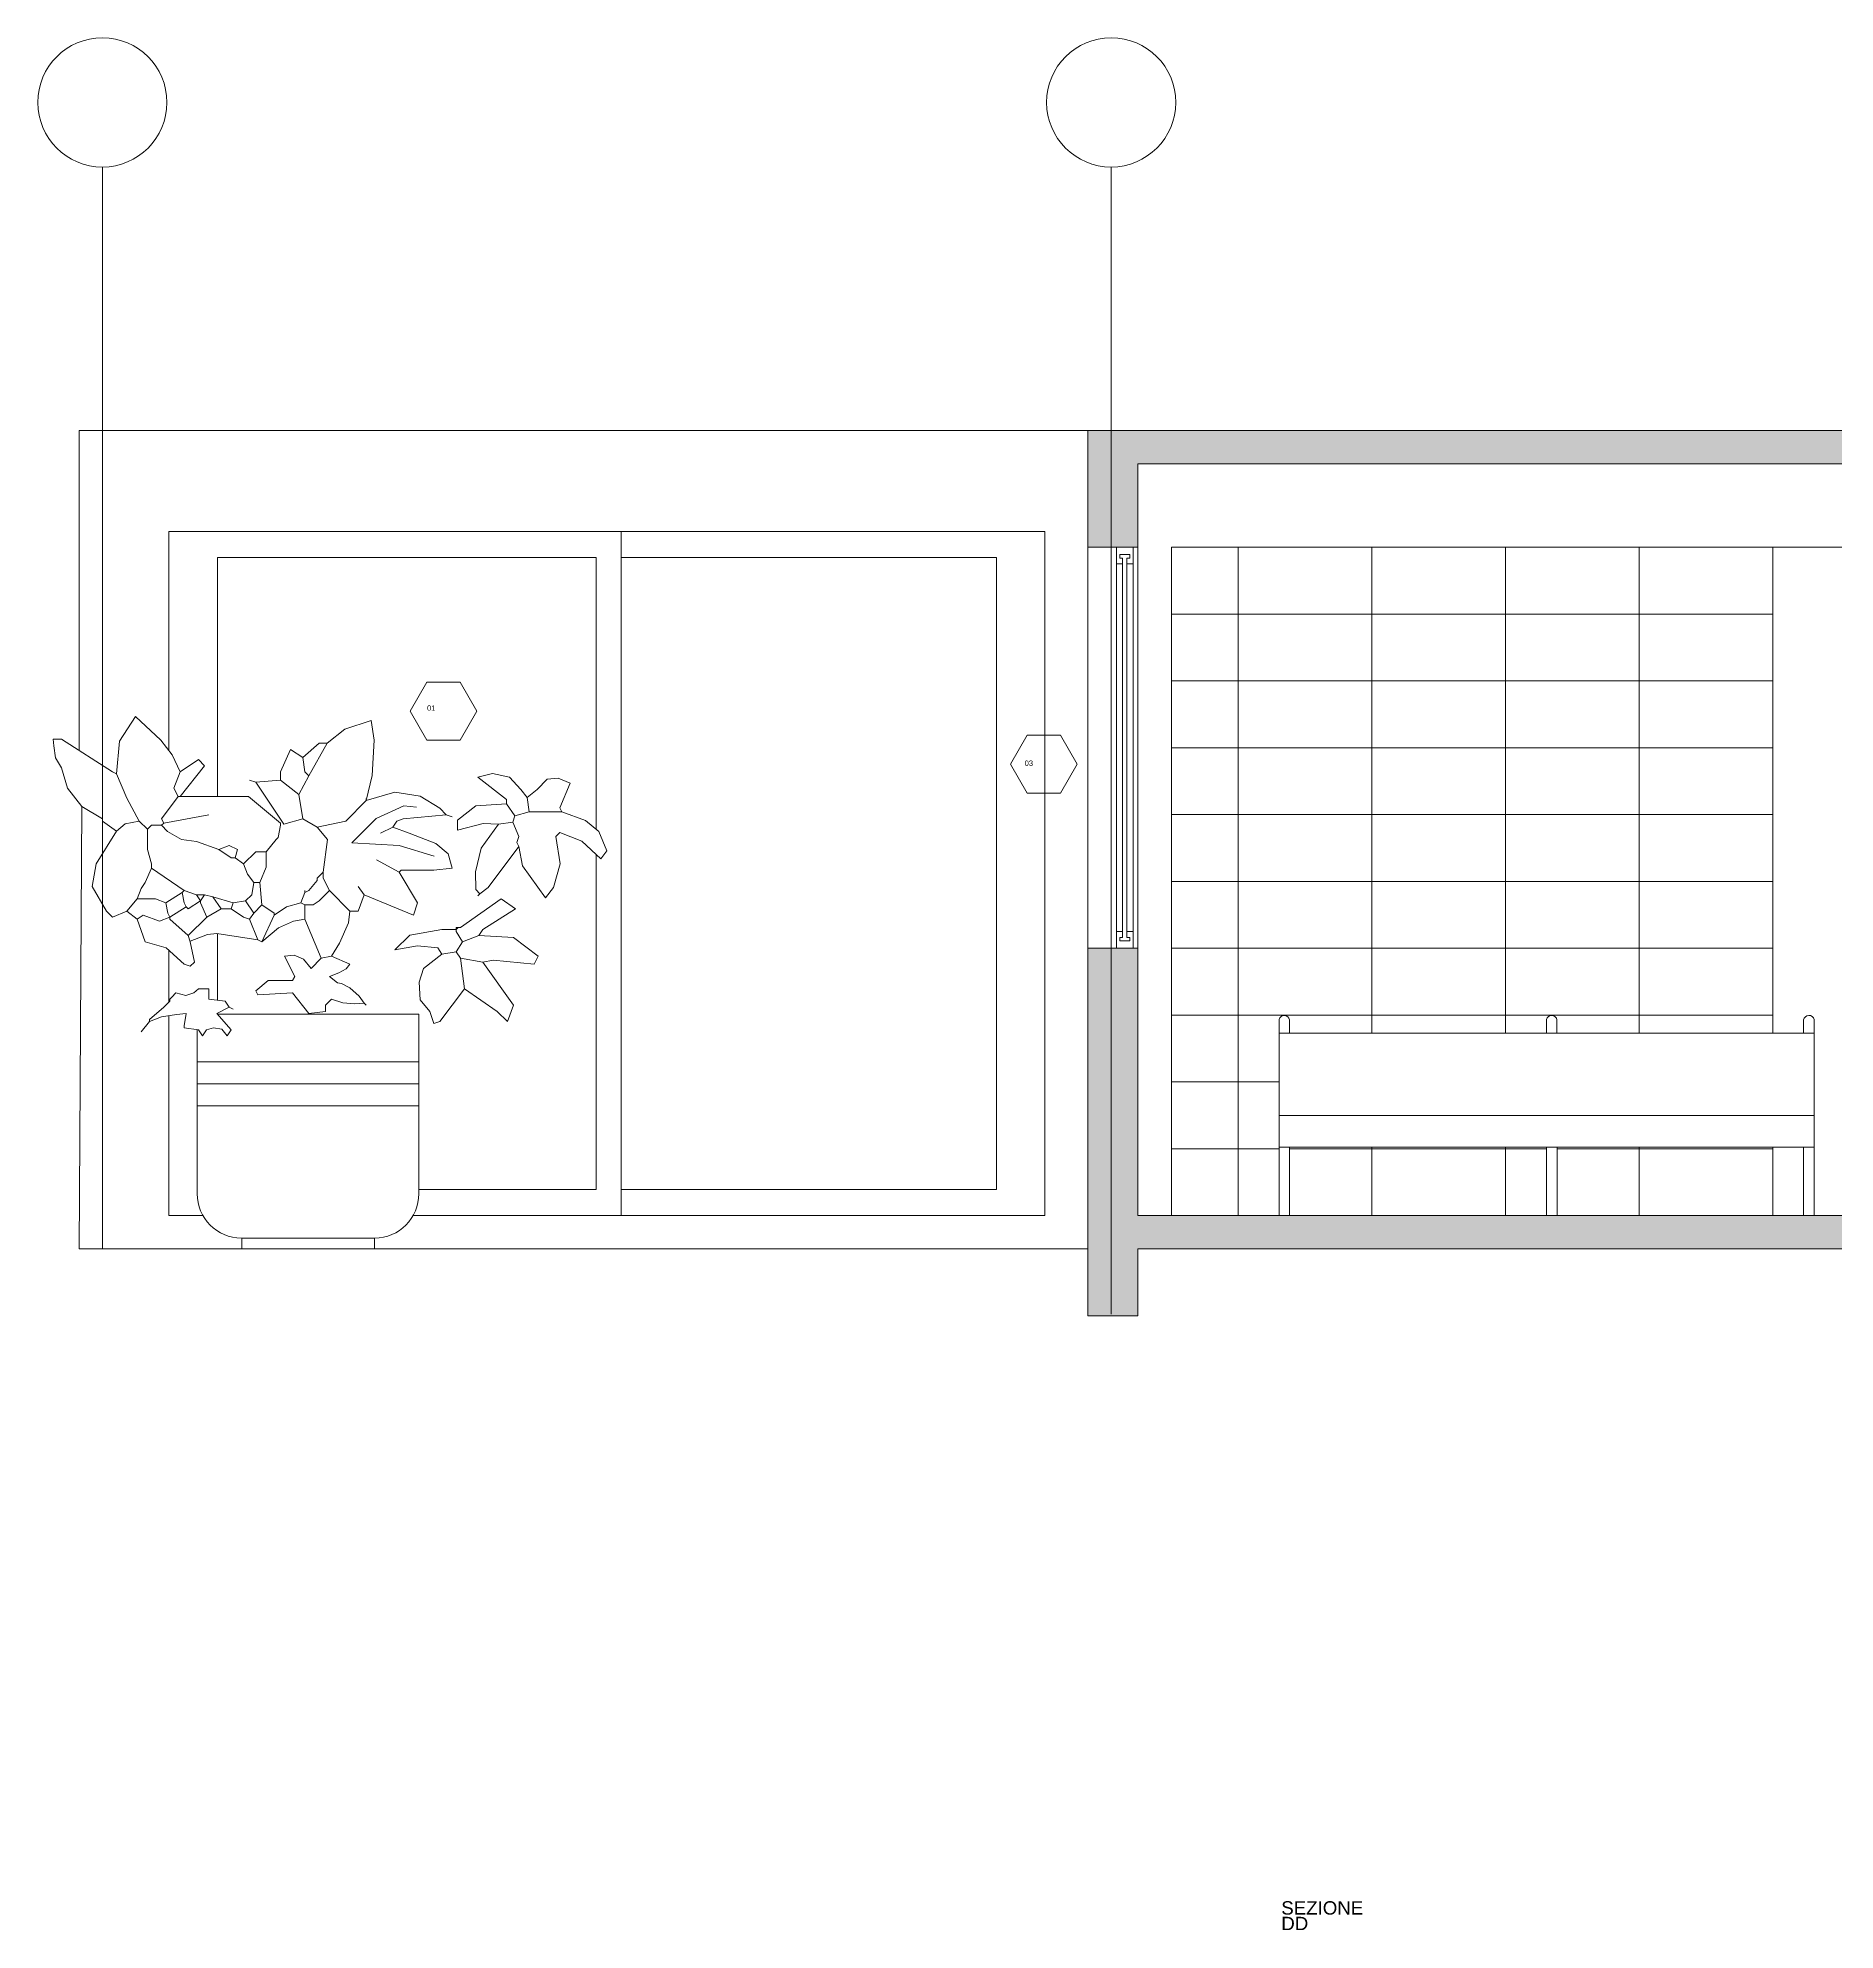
# Model space of a CAD drawing. Header units: centimetres. Extents: x -16179 to 12840, y -10704 to 3856.
# Drawn here: x -8460 to -7922, y -8453 to -7887 of the extents above; entities that cross this region are included whole.
import ezdxf

# ---------------------------------------------------------------- set-up
doc = ezdxf.new("R2010")
doc.units = ezdxf.units.CM
doc.header["$MEASUREMENT"] = 0
for name, color, linetype, lineweight in [('A-ELEV-MBE1_Num_Penna__7_Num_Penna__7_Num_Penna__7_Num_Penna__7_Num_Penna__7_Num_Penna__7_Num_Penna__7_Num_Penna__7_Num_Penna__7_Num_Penna__7', 7, 'Continuous', 18), ('A-FURN_Num_Penna__8_Num_Penna__8_Num_Penna__8_Num_Penna__8_Num_Penna__8_Num_Penna__8_Num_Penna__8_Num_Penna__8_Num_Penna__8_Num_Penna__8', 8, 'Continuous', 18), ('A-GLAZ-FULL_Num_Penna__4_Num_Penna__4_Num_Penna__4_Num_Penna__4_Num_Penna__4_Num_Penna__4_Num_Penna__4_Num_Penna__4_Num_Penna__4_Num_Penna__4', 4, 'Continuous', 18), ('A-SECT-MCUT_Num_Penna__1_Num_Penna__255_Num_Penna__255_Num_Penna__255_Num_Penna__255_Num_Penna__255_Num_Penna__255_Num_Penna__255_Num_Penna__255_Num_Penna__255', 255, 'Continuous', 18), ('A-SECT-MCUT_Num_Penna__7_Num_Penna__7_Num_Penna__7_Num_Penna__7_Num_Penna__7_Num_Penna__7_Num_Penna__7_Num_Penna__7_Num_Penna__7_Num_Penna__7', 7, 'Continuous', 18), ('A-SECT-PATT_Num_Penna__11_Num_Penna__7_Num_Penna__7_Num_Penna__7_Num_Penna__7_Num_Penna__7_Num_Penna__7_Num_Penna__7_Num_Penna__7_Num_Penna__7', 7, 'Continuous', 18), ('A-WALL-FULL_Num_Penna__7_Num_Penna__7_Num_Penna__7_Num_Penna__7_Num_Penna__7_Num_Penna__7_Num_Penna__7_Num_Penna__7_Num_Penna__7_Num_Penna__7', 7, 'Continuous', 18), ('AA - linee quote_Num_Penna__3_Num_Penna__3_Num_Penna__3_Num_Penna__3_Num_Penna__3_Num_Penna__3_Num_Penna__3_Num_Penna__3_Num_Penna__3_Num_Penna__3', 3, 'Continuous', 18), ('AA - montanti_Num_Penna__7_Num_Penna__7_Num_Penna__7_Num_Penna__7_Num_Penna__7_Num_Penna__7_Num_Penna__7_Num_Penna__7_Num_Penna__7_Num_Penna__7', 7, 'Continuous', 18), ('AA - pareti sezionate_Num_Penna__7_Num_Penna__7_Num_Penna__7_Num_Penna__7_Num_Penna__7_Num_Penna__7_Num_Penna__7_Num_Penna__7_Num_Penna__7_Num_Penna__7', 7, 'Continuous', 18), ('AA - perimetri giardino_Num_Penna__6_Num_Penna__6_Num_Penna__6_Num_Penna__6_Num_Penna__6_Num_Penna__6_Num_Penna__6_Num_Penna__6_Num_Penna__6_Num_Penna__6', 6, 'Continuous', 18), ('AA - serramenti e porte_Num_Penna__4_Num_Penna__4_Num_Penna__4_Num_Penna__4_Num_Penna__4_Num_Penna__4_Num_Penna__4_Num_Penna__4_Num_Penna__4_Num_Penna__4', 4, 'Continuous', 18), ('AA - struttura finestre_Num_Penna__6_Num_Penna__6_Num_Penna__6_Num_Penna__6_Num_Penna__6_Num_Penna__6_Num_Penna__6_Num_Penna__6_Num_Penna__6_Num_Penna__6', 6, 'Continuous', 18), ('AA pareti non sezionate_Num_Penna__2_Num_Penna__2_Num_Penna__2_Num_Penna__2_Num_Penna__2_Num_Penna__2_Num_Penna__2_Num_Penna__2_Num_Penna__2_Num_Penna__2', 2, 'Continuous', 18), ('AA- arredo_Num_Penna__4_Num_Penna__4_Num_Penna__4_Num_Penna__4_Num_Penna__4_Num_Penna__4_Num_Penna__4_Num_Penna__4_Num_Penna__4_Num_Penna__4', 4, 'Continuous', 18), ('AA- arredo_Num_Penna__8_Num_Penna__8_Num_Penna__8_Num_Penna__8_Num_Penna__8_Num_Penna__8_Num_Penna__8_Num_Penna__8_Num_Penna__8_Num_Penna__8', 8, 'Continuous', 18), ('Layer1_Num_Penna__1_Num_Penna__255_Num_Penna__255_Num_Penna__255_Num_Penna__255_Num_Penna__255_Num_Penna__255_Num_Penna__255_Num_Penna__255_Num_Penna__255', 255, 'Continuous', 18), ('piante_Num_Penna__94_Num_Penna__94_Num_Penna__94_Num_Penna__94_Num_Penna__94_Num_Penna__94_Num_Penna__94_Num_Penna__94_Num_Penna__94_Num_Penna__94', 94, 'Continuous', 18), ('SIMBOLI FINESTRE_Num_Penna__3_Num_Penna__3_Num_Penna__3_Num_Penna__3_Num_Penna__3_Num_Penna__3_Num_Penna__3_Num_Penna__3_Num_Penna__3_Num_Penna__3', 3, 'Continuous', 18)]:
    doc.layers.add(name, color=color, linetype=linetype, lineweight=lineweight)
doc.layers.add('AA- arredo_Num_Penna__12_Num_Penna__10_Num_Penna__5_Num_Penna__5_Num_Penna__5_Num_Penna__5_Num_Penna__5_Num_Penna__5_Num_Penna__9_Num_Penna__10', color=7, linetype='Continuous', lineweight=18, true_color=0x136734)
doc.styles.add('GENERATED_STYLE_1', font='Arial.ttf')

msp = doc.modelspace()

# ---------------------------------------------------------------- hatches: boundary and pattern name
at = {"layer": 'A-SECT-PATT_Num_Penna__11_Num_Penna__7_Num_Penna__7_Num_Penna__7_Num_Penna__7_Num_Penna__7_Num_Penna__7_Num_Penna__7_Num_Penna__7_Num_Penna__7', "linetype": 'Continuous', "lineweight": 18}
for points in [[(-8146.16, -8004.27), (-8146.16, -8039.2), (-8131.16, -8039.2), (-8131.16, -8014.27), (-7556.16, -8014.27), (-7556.16, -8039.2), (-7541.16, -8039.2), (-7541.16, -8004.27)], [(-8146.16, -8159.2), (-8146.16, -8269.2), (-8131.16, -8269.2), (-8131.16, -8249.2), (-7556.16, -8249.2), (-7556.16, -8269.2), (-7541.16, -8269.2), (-7541.16, -8159.2), (-7556.16, -8159.2), (-7556.16, -8239.2), (-8131.16, -8239.2), (-8131.16, -8159.2)]]:
    msp.add_hatch(color=7, dxfattribs=at).paths.add_polyline_path(points)

# ---------------------------------------------------------------- linework, layer by layer
at = {"layer": 'A-ELEV-MBE1_Num_Penna__7_Num_Penna__7_Num_Penna__7_Num_Penna__7_Num_Penna__7_Num_Penna__7_Num_Penna__7_Num_Penna__7_Num_Penna__7_Num_Penna__7', "color": 7, "linetype": 'Continuous', "lineweight": 18}
for p, q in [((-8137.62, -8154.2), (-8137.62, -8039.2)), ((-8137.62, -8039.2), (-8132.62, -8039.2)), ((-8137.62, -8159.2), (-8132.62, -8159.2))]:
    msp.add_line(p, q, dxfattribs=at)
at = {"layer": 'A-FURN_Num_Penna__8_Num_Penna__8_Num_Penna__8_Num_Penna__8_Num_Penna__8_Num_Penna__8_Num_Penna__8_Num_Penna__8_Num_Penna__8_Num_Penna__8', "color": 8, "linetype": 'Continuous', "lineweight": 18}
for p, q in [((-7931.9, -8180.66), (-7931.9, -8184.68)), ((-7928.75, -8180.53), (-7928.75, -8184.68)), ((-7931.9, -8239.2), (-7931.9, -8218.73)), ((-7928.75, -8239.2), (-7928.75, -8218.73))]:
    msp.add_line(p, q, dxfattribs=at)
msp.add_arc((-7930.31, -8180.92), 1.61, 13.9923, 170.8766, dxfattribs=at)
at = {"layer": 'A-GLAZ-FULL_Num_Penna__4_Num_Penna__4_Num_Penna__4_Num_Penna__4_Num_Penna__4_Num_Penna__4_Num_Penna__4_Num_Penna__4_Num_Penna__4_Num_Penna__4', "color": 4, "linetype": 'Continuous', "lineweight": 18}
for p, q in [((-8137.62, -8154.2), (-8137.62, -8039.2)), ((-8132.62, -8154.2), (-8132.62, -8044.2))]:
    msp.add_line(p, q, dxfattribs=at)
at = {"layer": 'A-SECT-MCUT_Num_Penna__1_Num_Penna__255_Num_Penna__255_Num_Penna__255_Num_Penna__255_Num_Penna__255_Num_Penna__255_Num_Penna__255_Num_Penna__255_Num_Penna__255', "color": 255, "linetype": 'Continuous', "lineweight": 18}
msp.add_line((-8137.62, -8159.2), (-8146.16, -8159.2), dxfattribs=at)
at = {"layer": 'A-SECT-MCUT_Num_Penna__7_Num_Penna__7_Num_Penna__7_Num_Penna__7_Num_Penna__7_Num_Penna__7_Num_Penna__7_Num_Penna__7_Num_Penna__7_Num_Penna__7', "color": 7, "linetype": 'Continuous', "lineweight": 18}
for p, q in [((-8146.16, -8039.2), (-8146.16, -8014.27)), ((-8131.16, -8159.2), (-8131.16, -8230.92)), ((-8131.16, -8239.2), (-8081.16, -8239.2))]:
    msp.add_line(p, q, dxfattribs=at)
at = {"layer": 'A-WALL-FULL_Num_Penna__7_Num_Penna__7_Num_Penna__7_Num_Penna__7_Num_Penna__7_Num_Penna__7_Num_Penna__7_Num_Penna__7_Num_Penna__7_Num_Penna__7', "color": 7, "linetype": 'Continuous', "lineweight": 18}
msp.add_line((-8448.16, -8249.2), (-8412.8, -8249.2), dxfattribs=at)
at = {"layer": 'AA - linee quote_Num_Penna__3_Num_Penna__3_Num_Penna__3_Num_Penna__3_Num_Penna__3_Num_Penna__3_Num_Penna__3_Num_Penna__3_Num_Penna__3_Num_Penna__3', "color": 3, "linetype": 'Continuous', "lineweight": 18}
for p, q in [((-8441.17, -8249.2), (-8441.17, -7925.43)), ((-8139.18, -8268.72), (-8139.18, -7925.43))]:
    msp.add_line(p, q, dxfattribs=at)
for centre in [(-8441.17, -7906.1), (-8139.18, -7906.1)]:
    msp.add_circle(centre, 19.33, dxfattribs=at)
at = {"layer": 'AA - montanti_Num_Penna__7_Num_Penna__7_Num_Penna__7_Num_Penna__7_Num_Penna__7_Num_Penna__7_Num_Penna__7_Num_Penna__7_Num_Penna__7_Num_Penna__7', "color": 7, "linetype": 'Continuous', "lineweight": 18}
for p, q in [((-8137.62, -8039.2), (-8137.62, -8044.2)), ((-8132.62, -8044.2), (-8132.62, -8039.2)), ((-8137.62, -8044.2), (-8135.77, -8044.2)), ((-8134.47, -8044.2), (-8132.62, -8044.2)), ((-8137.62, -8154.2), (-8135.77, -8154.2)), ((-8137.62, -8154.2), (-8137.62, -8159.2)), ((-8134.47, -8154.2), (-8132.62, -8154.2)), ((-8132.62, -8154.2), (-8132.62, -8159.2))]:
    msp.add_line(p, q, dxfattribs=at)
at = {"layer": 'AA - pareti sezionate_Num_Penna__7_Num_Penna__7_Num_Penna__7_Num_Penna__7_Num_Penna__7_Num_Penna__7_Num_Penna__7_Num_Penna__7_Num_Penna__7_Num_Penna__7', "color": 7, "linetype": 'Continuous', "lineweight": 18}
for p, q in [((-8146.16, -8004.27), (-7541.16, -8004.27)), ((-8146.16, -8004.27), (-8146.16, -8039.2)), ((-7556.16, -8014.27), (-8131.16, -8014.27)), ((-8131.16, -8014.27), (-8131.16, -8039.2)), ((-8131.16, -8039.2), (-8146.16, -8039.2)), ((-8131.16, -8159.2), (-8146.16, -8159.2)), ((-8146.16, -8159.2), (-8146.16, -8269.2)), ((-8131.16, -8159.2), (-8131.16, -8239.2))]:
    msp.add_line(p, q, dxfattribs=at)
at = {"layer": 'AA - pareti sezionate_Num_Penna__7_Num_Penna__7_Num_Penna__7_Num_Penna__7_Num_Penna__7_Num_Penna__7_Num_Penna__7_Num_Penna__7_Num_Penna__7_Num_Penna__7', "color": 7, "linetype": 'Continuous', "lineweight": 18, "flags": 128}
for points in [[(-7556.16, -8239.2), (-8131.16, -8239.2)], [(-8146.16, -8249.2), (-8146.16, -8269.2), (-8131.16, -8269.2), (-8131.16, -8249.2)], [(-8131.16, -8249.2), (-7556.16, -8249.2)]]:
    msp.add_lwpolyline(points, dxfattribs=at)
at = {"layer": 'AA - perimetri giardino_Num_Penna__6_Num_Penna__6_Num_Penna__6_Num_Penna__6_Num_Penna__6_Num_Penna__6_Num_Penna__6_Num_Penna__6_Num_Penna__6_Num_Penna__6', "color": 6, "linetype": 'Continuous', "lineweight": 18}
for p, q in [((-8088.93, -8184.68), (-8088.93, -8218.73)), ((-7928.75, -8184.68), (-8088.93, -8184.68)), ((-7928.75, -8184.68), (-7928.75, -8218.73)), ((-7928.75, -8209.27), (-8088.93, -8209.27)), ((-7928.75, -8218.73), (-8088.93, -8218.73))]:
    msp.add_line(p, q, dxfattribs=at)
at = {"layer": 'AA - serramenti e porte_Num_Penna__4_Num_Penna__4_Num_Penna__4_Num_Penna__4_Num_Penna__4_Num_Penna__4_Num_Penna__4_Num_Penna__4_Num_Penna__4_Num_Penna__4', "color": 4, "linetype": 'Continuous', "lineweight": 18}
for p, q in [((-8289.71, -8034.49), (-8421.33, -8034.49)), ((-8421.33, -8034.49), (-8421.33, -8100)), ((-8159, -8034.49), (-8289.71, -8034.49)), ((-8285.85, -8042.29), (-8285.85, -8034.49)), ((-8159, -8139.48), (-8159, -8034.49)), ((-8293.35, -8042.29), (-8406.67, -8042.29)), ((-8406.67, -8042.29), (-8406.67, -8113.79)), ((-8293.35, -8123.64), (-8293.35, -8042.29)), ((-8285.85, -8139.48), (-8285.85, -8042.29)), ((-8173.47, -8042.29), (-8285.85, -8042.29)), ((-8173.47, -8042.29), (-8173.47, -8231.4)), ((-8293.35, -8139.48), (-8293.35, -8131.23)), ((-8293.35, -8231.4), (-8293.35, -8139.48)), ((-8285.85, -8223.88), (-8285.85, -8139.48)), ((-8159, -8139.48), (-8159, -8239.2)), ((-8421.33, -8159.83), (-8421.33, -8175.39)), ((-8406.67, -8154.86), (-8406.67, -8174.76)), ((-8421.33, -8179.41), (-8421.33, -8239.2)), ((-8285.85, -8223.88), (-8285.85, -8239.2)), ((-8293.35, -8231.4), (-8346.42, -8231.4)), ((-8173.47, -8231.4), (-8285.85, -8231.4)), ((-8421.33, -8239.2), (-8411.09, -8239.2)), ((-8348.13, -8239.2), (-8159, -8239.2))]:
    msp.add_line(p, q, dxfattribs=at)
at = {"layer": 'AA - struttura finestre_Num_Penna__6_Num_Penna__6_Num_Penna__6_Num_Penna__6_Num_Penna__6_Num_Penna__6_Num_Penna__6_Num_Penna__6_Num_Penna__6_Num_Penna__6', "color": 6, "linetype": 'Continuous', "lineweight": 18}
for p, q in [((-8135.12, -8041.43), (-8136.6, -8041.43)), ((-8136.6, -8041.43), (-8136.6, -8042.44)), ((-8136.6, -8042.44), (-8135.77, -8042.44)), ((-8135.77, -8042.44), (-8135.77, -8044.2)), ((-8135.77, -8044.2), (-8135.77, -8154.2)), ((-8135.12, -8041.43), (-8133.64, -8041.43)), ((-8133.64, -8042.44), (-8134.47, -8042.44)), ((-8134.47, -8042.44), (-8134.47, -8044.2)), ((-8134.47, -8154.2), (-8134.47, -8044.2)), ((-8133.64, -8041.43), (-8133.64, -8042.44)), ((-8135.77, -8155.97), (-8135.77, -8154.2)), ((-8134.47, -8155.97), (-8134.47, -8154.2)), ((-8136.6, -8156.97), (-8136.6, -8155.97)), ((-8136.6, -8155.97), (-8135.77, -8155.97)), ((-8135.12, -8156.97), (-8136.6, -8156.97)), ((-8135.12, -8156.97), (-8133.64, -8156.97)), ((-8133.64, -8155.97), (-8134.47, -8155.97)), ((-8133.64, -8156.97), (-8133.64, -8155.97))]:
    msp.add_line(p, q, dxfattribs=at)
at = {"layer": 'AA pareti non sezionate_Num_Penna__2_Num_Penna__2_Num_Penna__2_Num_Penna__2_Num_Penna__2_Num_Penna__2_Num_Penna__2_Num_Penna__2_Num_Penna__2_Num_Penna__2', "color": 2, "linetype": 'Continuous', "lineweight": 18}
for p, q in [((-8448.16, -8004.27), (-8448.16, -8100.02)), ((-8146.16, -8004.27), (-8448.16, -8004.27)), ((-8447.31, -8116.85), (-8448.16, -8249.2)), ((-8448.16, -8249.2), (-8146.16, -8249.2))]:
    msp.add_line(p, q, dxfattribs=at)
at = {"layer": 'AA- arredo_Num_Penna__12_Num_Penna__10_Num_Penna__5_Num_Penna__5_Num_Penna__5_Num_Penna__5_Num_Penna__5_Num_Penna__5_Num_Penna__9_Num_Penna__10', "color": 116, "linetype": 'Continuous', "lineweight": 18, "true_color": 0x136734}
for p, q in [((-8418.53, -8113.79), (-8417.91, -8113.79)), ((-8417.91, -8113.79), (-8417.3, -8113.79)), ((-8374.43, -8178.1), (-8379.33, -8178.71))]:
    msp.add_line(p, q, dxfattribs=at)
at = {"layer": 'AA- arredo_Num_Penna__4_Num_Penna__4_Num_Penna__4_Num_Penna__4_Num_Penna__4_Num_Penna__4_Num_Penna__4_Num_Penna__4_Num_Penna__4_Num_Penna__4', "color": 4, "linetype": 'Continuous', "lineweight": 18}
msp.add_line((-8406.67, -8178.6), (-8406.67, -8178.94), dxfattribs=at)
at = {"layer": 'AA- arredo_Num_Penna__8_Num_Penna__8_Num_Penna__8_Num_Penna__8_Num_Penna__8_Num_Penna__8_Num_Penna__8_Num_Penna__8_Num_Penna__8_Num_Penna__8', "color": 8, "linetype": 'Continuous', "lineweight": 18}
for p, q in [((-8146.16, -8039.2), (-8146.16, -8159.2)), ((-8131.16, -8039.2), (-8131.16, -8159.2)), ((-8121.16, -8039.2), (-8121.16, -8239.2)), ((-8436.06, -8097.21), (-8431.27, -8089.84)), ((-8431.27, -8089.84), (-8423.68, -8096.92)), ((-8368.55, -8093.67), (-8360.68, -8091.02)), ((-8360.68, -8091.02), (-8359.83, -8096.92)), ((-8455.89, -8096.64), (-8453.44, -8096.64)), ((-8455.74, -8098.68), (-8455.89, -8096.64)), ((-8453.44, -8096.64), (-8438.13, -8106.44)), ((-8436.9, -8107.05), (-8436.06, -8097.21)), ((-8423.68, -8096.92), (-8420.3, -8101.34)), ((-8379.33, -8107.66), (-8373.9, -8097.8)), ((-8373.9, -8097.8), (-8368.55, -8093.67)), ((-8359.83, -8096.92), (-8360.4, -8107.52)), ((-8455.18, -8102.22), (-8455.74, -8098.68)), ((-8453.44, -8105.21), (-8455.18, -8102.22)), ((-8420.3, -8101.34), (-8417.91, -8106.44)), ((-8417.91, -8106.44), (-8412.4, -8102.76)), ((-8412.4, -8102.76), (-8410.56, -8104.6)), ((-8384.84, -8099.7), (-8387.9, -8106.44)), ((-8381.16, -8102.15), (-8384.84, -8099.7)), ((-8381.16, -8102.15), (-8376.26, -8097.86)), ((-8381.16, -8102.15), (-8380.55, -8106.44)), ((-8376.26, -8097.86), (-8373.81, -8097.86)), ((-8453.44, -8105.21), (-8451.6, -8111.34)), ((-8438.13, -8106.44), (-8436.9, -8107.05)), ((-8433.81, -8114.3), (-8436.9, -8107.05)), ((-8417.91, -8106.44), (-8419.75, -8111.34)), ((-8410.56, -8104.6), (-8417.91, -8113.79)), ((-8395.25, -8109.5), (-8397.09, -8108.89)), ((-8387.9, -8108.89), (-8395.25, -8109.5)), ((-8387.9, -8106.44), (-8387.9, -8108.89)), ((-8387.9, -8108.89), (-8382.39, -8113.18)), ((-8379.33, -8107.66), (-8382.39, -8113.18)), ((-8380.55, -8106.44), (-8379.33, -8107.66)), ((-8360.4, -8107.52), (-8362.18, -8115.01)), ((-8324.38, -8106.88), (-8328.75, -8108)), ((-8328.75, -8108), (-8320.18, -8114.73)), ((-8319.31, -8108.06), (-8324.38, -8106.88)), ((-8315.89, -8111.67), (-8319.31, -8108.06)), ((-8308.06, -8108.65), (-8310.99, -8111.67)), ((-8304.69, -8108.36), (-8308.06, -8108.65)), ((-8301.19, -8109.84), (-8304.69, -8108.36)), ((-8451.6, -8111.34), (-8447.31, -8116.85)), ((-8430.16, -8121.14), (-8433.81, -8114.3)), ((-8418.53, -8113.79), (-8423.43, -8120.53)), ((-8419.75, -8111.34), (-8418.53, -8113.79)), ((-8397.46, -8113.79), (-8417.3, -8113.79)), ((-8387.9, -8121.75), (-8397.46, -8113.79)), ((-8395.25, -8109.5), (-8386.86, -8122.08)), ((-8382.39, -8113.18), (-8381.16, -8120.53)), ((-8353.6, -8112.56), (-8362.18, -8115.01)), ((-8362.18, -8115.01), (-8362.18, -8114.4)), ((-8353.6, -8112.56), (-8346.05, -8113.71)), ((-8346.05, -8113.71), (-8340.15, -8117.25)), ((-8320.18, -8114.73), (-8320.18, -8115.96)), ((-8314.05, -8114.12), (-8315.89, -8111.67)), ((-8310.99, -8111.67), (-8314.05, -8114.12)), ((-8314.05, -8114.12), (-8313.44, -8118.41)), ((-8301.19, -8109.84), (-8304.25, -8117.19)), ((-8447.31, -8116.85), (-8441.19, -8120.53)), ((-8422.81, -8121.75), (-8409.34, -8119.3)), ((-8362.18, -8115.01), (-8368.3, -8121.14)), ((-8366.53, -8127.72), (-8359.18, -8120.41)), ((-8359.18, -8120.41), (-8350.96, -8116.63)), ((-8338.29, -8119.3), (-8351.15, -8120.53)), ((-8350.96, -8116.63), (-8347.1, -8117.02)), ((-8340.15, -8117.25), (-8338.29, -8119.3)), ((-8338.29, -8119.3), (-8336.45, -8119.91)), ((-8329.37, -8116.57), (-8334.88, -8120.86)), ((-8320.18, -8115.96), (-8329.37, -8116.57)), ((-8320.18, -8115.96), (-8317.73, -8119.64)), ((-8317.73, -8119.64), (-8318.34, -8121.47)), ((-8313.44, -8118.41), (-8317.73, -8119.64)), ((-8313.44, -8118.41), (-8303.64, -8118.41)), ((-8304.25, -8117.19), (-8303.64, -8118.41)), ((-8296.53, -8121.03), (-8303.64, -8118.41)), ((-8436.9, -8124.2), (-8443.03, -8134)), ((-8441.19, -8120.53), (-8441.19, -8121.14)), ((-8441.19, -8121.14), (-8436.9, -8124.2)), ((-8436.9, -8124.2), (-8434.37, -8121.96)), ((-8434.37, -8121.96), (-8430.16, -8121.14)), ((-8430.16, -8121.14), (-8427.71, -8123.59)), ((-8426.49, -8122.36), (-8427.71, -8123.59)), ((-8427.71, -8123.59), (-8427.71, -8129.71)), ((-8423.43, -8122.36), (-8426.49, -8122.36)), ((-8423.43, -8120.53), (-8422.81, -8121.75)), ((-8422.81, -8121.75), (-8423.43, -8122.36)), ((-8421.71, -8124.32), (-8423.43, -8122.36)), ((-8417.49, -8126.68), (-8421.71, -8124.32)), ((-8388.51, -8126.04), (-8389.13, -8126.65)), ((-8387.9, -8122.36), (-8388.51, -8126.04)), ((-8387.9, -8122.36), (-8387.9, -8121.75)), ((-8381.16, -8120.53), (-8386.86, -8122.08)), ((-8376.88, -8122.97), (-8381.16, -8120.53)), ((-8368.3, -8121.14), (-8376.88, -8122.97)), ((-8376.88, -8122.97), (-8373.81, -8126.65)), ((-8354.21, -8122.97), (-8357.89, -8124.81)), ((-8352.99, -8121.14), (-8354.21, -8122.97)), ((-8354.21, -8122.97), (-8349.32, -8124.81)), ((-8351.15, -8120.53), (-8352.99, -8121.14)), ((-8349.32, -8124.81), (-8341.35, -8127.88)), ((-8334.88, -8120.86), (-8334.88, -8123.92)), ((-8327.19, -8121.91), (-8334.88, -8123.92)), ((-8322.63, -8122.08), (-8327.75, -8129.28)), ((-8322.63, -8122.08), (-8327.19, -8121.91)), ((-8318.34, -8121.47), (-8322.63, -8122.08)), ((-8318.34, -8121.47), (-8316.5, -8125.76)), ((-8316.5, -8125.76), (-8317.12, -8127.6)), ((-8304.25, -8124.54), (-8305.48, -8125.76)), ((-8304.13, -8133.99), (-8305.48, -8125.76)), ((-8304.25, -8124.54), (-8297.66, -8127.22)), ((-8292.59, -8124.27), (-8296.53, -8121.03)), ((-8290.17, -8130.05), (-8292.59, -8124.27)), ((-8427.71, -8129.71), (-8426.49, -8134)), ((-8413.01, -8127.26), (-8417.49, -8126.68)), ((-8413.01, -8127.26), (-8406.28, -8129.71)), ((-8406.28, -8129.71), (-8403.21, -8128.49)), ((-8406.28, -8129.71), (-8402.6, -8132.16)), ((-8403.21, -8128.49), (-8400.76, -8129.71)), ((-8400.76, -8129.71), (-8401.38, -8132.16)), ((-8395.25, -8130.32), (-8398.93, -8134)), ((-8392.19, -8130.32), (-8395.25, -8130.32)), ((-8389.13, -8126.65), (-8392.19, -8130.32)), ((-8392.19, -8130.32), (-8392.18, -8134.93)), ((-8375.04, -8136.45), (-8373.81, -8126.65)), ((-8352.33, -8128.51), (-8366.53, -8127.72)), ((-8341.86, -8131.64), (-8352.33, -8128.51)), ((-8341.35, -8127.88), (-8337.68, -8130.94)), ((-8336.45, -8135.23), (-8337.68, -8130.94)), ((-8327.75, -8129.28), (-8329.44, -8136.35)), ((-8316.5, -8128.82), (-8325.69, -8141.07)), ((-8317.12, -8127.6), (-8316.5, -8128.82)), ((-8316.5, -8128.82), (-8315.38, -8134.58)), ((-8297.66, -8127.22), (-8292, -8132.5)), ((-8292, -8132.5), (-8290.17, -8130.05)), ((-8443.03, -8134), (-8444.25, -8140.74)), ((-8426.49, -8135.23), (-8428.33, -8139.51)), ((-8426.49, -8134), (-8426.49, -8135.23)), ((-8426.49, -8135.23), (-8416.69, -8141.96)), ((-8402.6, -8132.16), (-8401.38, -8132.16)), ((-8401.38, -8132.16), (-8398.93, -8134)), ((-8398.93, -8134), (-8397.7, -8137.06)), ((-8397.7, -8137.06), (-8395.86, -8139.51)), ((-8392.18, -8134.93), (-8394.03, -8139.51)), ((-8375.04, -8136.45), (-8376.88, -8138.29)), ((-8375.04, -8136.45), (-8375.04, -8138.29)), ((-8352.38, -8136.45), (-8359.11, -8132.77)), ((-8352.38, -8136.45), (-8351.76, -8135.84)), ((-8352.38, -8136.45), (-8346.86, -8145.64)), ((-8351.76, -8135.84), (-8341.97, -8135.84)), ((-8341.97, -8135.84), (-8336.45, -8135.23)), ((-8329.44, -8136.35), (-8329.37, -8141.68)), ((-8315.38, -8134.58), (-8308.54, -8144.14)), ((-8306.09, -8141.07), (-8304.13, -8133.99)), ((-8444.25, -8140.74), (-8439.96, -8148.09)), ((-8429.55, -8141.35), (-8430.78, -8144.41)), ((-8428.33, -8139.51), (-8429.55, -8141.35)), ((-8417.3, -8142.58), (-8422.2, -8145.64)), ((-8416.69, -8141.96), (-8417.3, -8142.58)), ((-8417.3, -8142.58), (-8416.69, -8145.64)), ((-8416.69, -8141.96), (-8413.01, -8143.19)), ((-8395.86, -8139.51), (-8396.48, -8143.19)), ((-8395.86, -8139.51), (-8394.03, -8139.51)), ((-8394.03, -8139.51), (-8393.41, -8146.25)), ((-8380.55, -8142.58), (-8381.78, -8145.64)), ((-8379.33, -8141.96), (-8380.55, -8142.58)), ((-8380.55, -8141.96), (-8380.55, -8142.58)), ((-8376.88, -8138.9), (-8379.33, -8141.96)), ((-8376.88, -8138.29), (-8376.88, -8138.9)), ((-8373.2, -8141.96), (-8376.26, -8145.02)), ((-8375.04, -8138.29), (-8373.2, -8141.96)), ((-8373.2, -8141.96), (-8367.08, -8148.09)), ((-8362.79, -8143.19), (-8364.63, -8140.74)), ((-8329.37, -8141.68), (-8328.14, -8142.91)), ((-8328.14, -8142.91), (-8328.75, -8143.52)), ((-8325.69, -8141.07), (-8328.14, -8142.91)), ((-8308.54, -8144.13), (-8306.09, -8141.07)), ((-8101.16, -8139.2), (-8061.16, -8139.2)), ((-8101.16, -8159.2), (-8101.16, -8139.2)), ((-8061.16, -8139.2), (-8021.16, -8139.2)), ((-8061.16, -8184.68), (-8061.16, -8139.2)), ((-8021.16, -8139.2), (-7981.16, -8139.2)), ((-8021.16, -8184.68), (-8021.16, -8139.2)), ((-7981.16, -8139.2), (-7941.16, -8139.2)), ((-7981.16, -8139.2), (-7981.16, -8184.68)), ((-7941.16, -8139.2), (-7941.16, -8184.68)), ((-8439.96, -8148.09), (-8438.13, -8149.93)), ((-8433.84, -8148.09), (-8438.13, -8149.93)), ((-8430.78, -8144.41), (-8433.84, -8148.09)), ((-8433.84, -8148.09), (-8430.78, -8150.54)), ((-8430.78, -8144.41), (-8425.26, -8144.41)), ((-8425.26, -8144.41), (-8422.2, -8145.64)), ((-8422.2, -8145.64), (-8421.59, -8148.7)), ((-8421.59, -8148.7), (-8420.98, -8149.93)), ((-8416.08, -8146.86), (-8420.98, -8149.93)), ((-8416.69, -8145.64), (-8416.08, -8146.86)), ((-8415.46, -8147.47), (-8416.08, -8146.86)), ((-8411.79, -8145.02), (-8415.46, -8147.47)), ((-8413.01, -8143.19), (-8410.56, -8143.19)), ((-8413.01, -8143.19), (-8411.79, -8145.02)), ((-8410.56, -8143.19), (-8411.79, -8145.02)), ((-8411.79, -8145.02), (-8411.79, -8145.64)), ((-8411.79, -8145.64), (-8409.95, -8149.93)), ((-8410.56, -8143.19), (-8408.11, -8143.8)), ((-8405.66, -8147.47), (-8409.95, -8149.93)), ((-8408.11, -8143.8), (-8401.99, -8145.64)), ((-8408.11, -8143.8), (-8405.66, -8147.47)), ((-8405.66, -8147.47), (-8402.6, -8147.47)), ((-8401.99, -8145.64), (-8402.6, -8147.47)), ((-8402.6, -8147.47), (-8398.93, -8149.93)), ((-8398.31, -8145.02), (-8401.99, -8145.64)), ((-8396.48, -8143.19), (-8398.31, -8145.02)), ((-8398.31, -8145.02), (-8395.86, -8148.7)), ((-8395.86, -8148.7), (-8397.09, -8150.54)), ((-8393.41, -8146.25), (-8395.86, -8148.7)), ((-8393.41, -8146.25), (-8389.74, -8148.7)), ((-8386.06, -8146.86), (-8389.74, -8149.31)), ((-8389.74, -8148.7), (-8389.74, -8149.31)), ((-8381.78, -8145.64), (-8386.06, -8146.86)), ((-8381.78, -8145.64), (-8380.55, -8146.25)), ((-8380.55, -8146.25), (-8380.55, -8150.54)), ((-8378.1, -8146.25), (-8380.55, -8146.25)), ((-8376.26, -8145.02), (-8378.1, -8146.25)), ((-8367.54, -8151.6), (-8367.08, -8148.09)), ((-8364.63, -8148.09), (-8367.08, -8148.09)), ((-8362.79, -8143.19), (-8364.63, -8148.09)), ((-8362.79, -8143.19), (-8348.09, -8149.31)), ((-8348.09, -8149.31), (-8346.86, -8145.64)), ((-8321.75, -8144.41), (-8334, -8152.99)), ((-8317.46, -8147.47), (-8327.27, -8153.6)), ((-8321.75, -8144.41), (-8317.46, -8147.47)), ((-8428.94, -8149.31), (-8430.78, -8150.54)), ((-8430.78, -8150.54), (-8428.33, -8157.28)), ((-8424.04, -8151.15), (-8428.94, -8149.31)), ((-8420.98, -8149.93), (-8424.04, -8151.15)), ((-8420.98, -8149.93), (-8420.98, -8150.54)), ((-8420.98, -8150.54), (-8415.46, -8155.44)), ((-8409.95, -8149.93), (-8415.46, -8155.44)), ((-8398.93, -8149.93), (-8397.09, -8150.54)), ((-8397.09, -8150.54), (-8394.64, -8156.66)), ((-8389.74, -8149.31), (-8393.41, -8157.28)), ((-8393.41, -8157.28), (-8388.47, -8153.14)), ((-8388.47, -8153.14), (-8383.97, -8151.13)), ((-8383.97, -8151.13), (-8380.55, -8150.54)), ((-8380.55, -8150.54), (-8375.65, -8162.17)), ((-8370.24, -8157.73), (-8367.54, -8151.6)), ((-8349.15, -8155.26), (-8339.51, -8153.6)), ((-8335.23, -8153.6), (-8339.51, -8153.6)), ((-8334.62, -8152.99), (-8335.23, -8153.6)), ((-8335.23, -8152.99), (-8335.23, -8153.6)), ((-8335.23, -8152.99), (-8334.62, -8152.99)), ((-8335.23, -8153.6), (-8335.23, -8154.21)), ((-8335.23, -8154.21), (-8333.39, -8157.28)), ((-8334.62, -8152.99), (-8334, -8152.99)), ((-8327.27, -8153.6), (-8328.49, -8155.44)), ((-8422.12, -8159.11), (-8428.33, -8157.28)), ((-8416.69, -8164.01), (-8422.12, -8159.11)), ((-8415.46, -8155.44), (-8414.85, -8157.28)), ((-8409.67, -8155.06), (-8414.9, -8157.14)), ((-8414.85, -8157.28), (-8413.63, -8163.4)), ((-8406.89, -8154.82), (-8409.67, -8155.06)), ((-8394.64, -8156.66), (-8406.89, -8154.82)), ((-8394.64, -8156.66), (-8393.41, -8157.28)), ((-8372.59, -8161.56), (-8370.24, -8157.73)), ((-8353.65, -8159.68), (-8349.15, -8155.26)), ((-8346.86, -8158.5), (-8353.65, -8159.68)), ((-8346.86, -8158.5), (-8340.74, -8159.11)), ((-8340.74, -8159.11), (-8339.51, -8160.95)), ((-8333.39, -8157.28), (-8335.23, -8160.34)), ((-8328.49, -8155.44), (-8333.39, -8157.28)), ((-8328.49, -8155.44), (-8318.08, -8156.05)), ((-8318.08, -8156.05), (-8310.73, -8161.56)), ((-8121.16, -8159.2), (-8101.16, -8159.2)), ((-8121.16, -8179.2), (-8121.16, -8159.2)), ((-8101.16, -8159.2), (-8101.16, -8239.2)), ((-8061.16, -8159.2), (-8101.16, -8159.2)), ((-8021.16, -8159.2), (-8061.16, -8159.2)), ((-7981.16, -8159.2), (-8021.16, -8159.2)), ((-7941.16, -8159.2), (-7981.16, -8159.2)), ((-8414.85, -8164.62), (-8416.69, -8164.01)), ((-8413.63, -8163.4), (-8414.85, -8164.62)), ((-8383.74, -8161.27), (-8386.68, -8161.56)), ((-8386.68, -8161.56), (-8383.61, -8167.69)), ((-8380.93, -8162.45), (-8383.74, -8161.27)), ((-8378.72, -8165.24), (-8380.93, -8162.45)), ((-8375.65, -8162.17), (-8378.72, -8165.24)), ((-8372.59, -8161.56), (-8375.65, -8162.17)), ((-8372.59, -8161.56), (-8367.08, -8164.01)), ((-8370.35, -8166.57), (-8368.22, -8165.39)), ((-8368.22, -8165.39), (-8367.08, -8164.01)), ((-8345.03, -8165.24), (-8346.33, -8169.4)), ((-8339.51, -8160.95), (-8345.03, -8165.24)), ((-8335.23, -8160.34), (-8339.51, -8160.95)), ((-8335.23, -8160.34), (-8334, -8162.17)), ((-8334, -8162.17), (-8327.27, -8163.4)), ((-8334, -8162.17), (-8332.78, -8171.36)), ((-8324.2, -8162.79), (-8327.27, -8163.4)), ((-8327.27, -8163.4), (-8318.08, -8176.26)), ((-8311.95, -8164.01), (-8324.2, -8162.79)), ((-8413.75, -8172.6), (-8412.4, -8171.36)), ((-8412.4, -8171.36), (-8409.34, -8171.36)), ((-8409.34, -8171.36), (-8409.34, -8174.42)), ((-8391.58, -8168.91), (-8395.25, -8171.97)), ((-8384.23, -8168.91), (-8391.58, -8168.91)), ((-8383.61, -8167.69), (-8384.23, -8168.91)), ((-8373.2, -8167.69), (-8370.35, -8166.57)), ((-8370.75, -8169.52), (-8373.2, -8167.69)), ((-8369.57, -8169.75), (-8370.75, -8169.52)), ((-8367.09, -8171.05), (-8369.57, -8169.75)), ((-8364.28, -8173.53), (-8367.09, -8171.05)), ((-8346.33, -8169.4), (-8346.05, -8174.7)), ((-8332.78, -8171.36), (-8340.13, -8181.16)), ((-8332.78, -8171.36), (-8322.98, -8178.1)), ((-8422.81, -8176.87), (-8427.1, -8180.55)), ((-8420.98, -8175.04), (-8422.81, -8176.87)), ((-8420.36, -8173.81), (-8420.98, -8174.42)), ((-8420.98, -8174.42), (-8420.98, -8175.04)), ((-8420.36, -8173.81), (-8419.14, -8172.59)), ((-8419.14, -8172.59), (-8416.15, -8173.36)), ((-8416.15, -8173.36), (-8413.75, -8172.6)), ((-8409.34, -8174.42), (-8404.44, -8175.04)), ((-8403.21, -8176.87), (-8406.89, -8178.71)), ((-8404.44, -8175.04), (-8403.21, -8176.87)), ((-8401.99, -8177.49), (-8403.21, -8176.87)), ((-8395.25, -8171.97), (-8394.64, -8173.2)), ((-8384.23, -8172.59), (-8394.64, -8173.2)), ((-8379.33, -8178.71), (-8384.23, -8172.59)), ((-8374.43, -8176.26), (-8372.59, -8174.42)), ((-8374.43, -8178.1), (-8374.43, -8176.26)), ((-8372.59, -8174.42), (-8369.23, -8175.53)), ((-8369.23, -8175.53), (-8365.63, -8175.88)), ((-8365.63, -8175.88), (-8362.79, -8175.65)), ((-8362.79, -8175.65), (-8364.28, -8173.53)), ((-8362.79, -8175.65), (-8362.18, -8176.26)), ((-8346.05, -8174.7), (-8343.19, -8178.1)), ((-8318.08, -8176.26), (-8319.92, -8181.16)), ((-8427.1, -8181.16), (-8429.55, -8184.22)), ((-8427.1, -8181.16), (-8423.48, -8179.72)), ((-8427.1, -8180.55), (-8427.1, -8181.16)), ((-8423.48, -8179.72), (-8418.98, -8179.06)), ((-8418.98, -8179.06), (-8416.08, -8178.71)), ((-8416.08, -8178.71), (-8416.69, -8182.39)), ((-8416.69, -8182.39), (-8416.69, -8183)), ((-8406.89, -8178.71), (-8402.6, -8183.61)), ((-8346.42, -8178.94), (-8406.69, -8178.94)), ((-8346.42, -8232.68), (-8346.42, -8178.94)), ((-8343.19, -8178.1), (-8341.97, -8181.77)), ((-8340.13, -8181.16), (-8341.97, -8181.77)), ((-8322.98, -8178.1), (-8319.92, -8181.16)), ((-7941.16, -8179.2), (-8121.16, -8179.2)), ((-8121.16, -8199.2), (-8121.16, -8179.2)), ((-8101.16, -8179.2), (-8101.16, -8199.2)), ((-8088.93, -8180.53), (-8088.93, -8184.68)), ((-8085.78, -8180.66), (-8085.78, -8184.68)), ((-8008.89, -8180.53), (-8008.89, -8184.68)), ((-8005.75, -8180.66), (-8005.75, -8184.68)), ((-8416.69, -8183), (-8412.4, -8183.61)), ((-8412.8, -8183.55), (-8412.8, -8232.68)), ((-8412.4, -8183.61), (-8411.18, -8185.45)), ((-8411.18, -8185.45), (-8409.98, -8183.67)), ((-8409.98, -8183.67), (-8407.89, -8183.01)), ((-8407.89, -8183.01), (-8405.38, -8183.45)), ((-8405.38, -8183.45), (-8403.83, -8185.45)), ((-8402.6, -8183.61), (-8403.83, -8185.45)), ((-8412.8, -8193.19), (-8346.42, -8193.19)), ((-8121.16, -8219.2), (-8121.16, -8199.2)), ((-8088.93, -8199.2), (-8121.16, -8199.2)), ((-8101.16, -8199.2), (-8101.16, -8219.2)), ((-8412.8, -8199.8), (-8346.42, -8199.8)), ((-8412.8, -8206.41), (-8346.42, -8206.41)), ((-8121.16, -8239.2), (-8121.16, -8219.2)), ((-8088.92, -8219.2), (-8121.16, -8219.2)), ((-8101.16, -8219.2), (-8101.16, -8239.2)), ((-8088.93, -8239.2), (-8088.93, -8218.73)), ((-8008.89, -8219.2), (-8085.78, -8219.2)), ((-8061.16, -8239.2), (-8061.16, -8218.73)), ((-8021.16, -8239.2), (-8021.16, -8218.73)), ((-8008.89, -8239.2), (-8008.89, -8218.73)), ((-8005.65, -8239.2), (-8005.65, -8218.73)), ((-7941.16, -8219.2), (-8005.65, -8219.2)), ((-7981.16, -8218.73), (-7981.16, -8239.2)), ((-7941.16, -8218.73), (-7941.16, -8239.2)), ((-8146.16, -8249.2), (-8434.16, -8249.2)), ((-8399.53, -8245.95), (-8359.7, -8245.95))]:
    msp.add_line(p, q, dxfattribs=at)
at = {"layer": 'AA- arredo_Num_Penna__8_Num_Penna__8_Num_Penna__8_Num_Penna__8_Num_Penna__8_Num_Penna__8_Num_Penna__8_Num_Penna__8_Num_Penna__8_Num_Penna__8', "color": 8, "linetype": 'Continuous', "lineweight": 18, "flags": 128}
for points in [[(-7916.16, -8039.2), (-8121.16, -8039.2)], [(-8088.93, -8239.2), (-8085.78, -8239.2), (-8085.78, -8218.73)]]:
    msp.add_lwpolyline(points, dxfattribs=at)
for points in [[(-8121.16, -8039.2), (-8101.16, -8039.2), (-8101.16, -8059.2), (-8121.16, -8059.2)], [(-8101.16, -8039.2), (-8061.16, -8039.2), (-8061.16, -8059.2), (-8101.16, -8059.2)], [(-8061.16, -8039.2), (-8021.16, -8039.2), (-8021.16, -8059.2), (-8061.16, -8059.2)], [(-8021.16, -8039.2), (-7981.16, -8039.2), (-7981.16, -8059.2), (-8021.16, -8059.2)], [(-7981.16, -8039.2), (-7941.16, -8039.2), (-7941.16, -8059.2), (-7981.16, -8059.2)], [(-8121.16, -8059.2), (-8101.16, -8059.2), (-8101.16, -8079.2), (-8121.16, -8079.2)], [(-8101.16, -8059.2), (-8061.16, -8059.2), (-8061.16, -8079.2), (-8101.16, -8079.2)], [(-8061.16, -8059.2), (-8021.16, -8059.2), (-8021.16, -8079.2), (-8061.16, -8079.2)], [(-8021.16, -8059.2), (-7981.16, -8059.2), (-7981.16, -8079.2), (-8021.16, -8079.2)], [(-7981.16, -8059.2), (-7941.16, -8059.2), (-7941.16, -8079.2), (-7981.16, -8079.2)], [(-8121.16, -8079.2), (-8101.16, -8079.2), (-8101.16, -8099.2), (-8121.16, -8099.2)], [(-8101.16, -8079.2), (-8061.16, -8079.2), (-8061.16, -8099.2), (-8101.16, -8099.2)], [(-8061.16, -8079.2), (-8021.16, -8079.2), (-8021.16, -8099.2), (-8061.16, -8099.2)], [(-8021.16, -8079.2), (-7981.16, -8079.2), (-7981.16, -8099.2), (-8021.16, -8099.2)], [(-7981.16, -8079.2), (-7941.16, -8079.2), (-7941.16, -8099.2), (-7981.16, -8099.2)], [(-8121.16, -8099.2), (-8101.16, -8099.2), (-8101.16, -8119.2), (-8121.16, -8119.2)], [(-8101.16, -8099.2), (-8061.16, -8099.2), (-8061.16, -8119.2), (-8101.16, -8119.2)], [(-8061.16, -8099.2), (-8021.16, -8099.2), (-8021.16, -8119.2), (-8061.16, -8119.2)], [(-8021.16, -8099.2), (-7981.16, -8099.2), (-7981.16, -8119.2), (-8021.16, -8119.2)], [(-7981.16, -8099.2), (-7941.16, -8099.2), (-7941.16, -8119.2), (-7981.16, -8119.2)], [(-8121.16, -8119.2), (-8101.16, -8119.2), (-8101.16, -8139.2), (-8121.16, -8139.2)], [(-8101.16, -8119.2), (-8061.16, -8119.2), (-8061.16, -8139.2), (-8101.16, -8139.2)], [(-8021.16, -8119.2), (-7981.16, -8119.2), (-7981.16, -8139.2), (-8021.16, -8139.2)], [(-7981.16, -8119.2), (-7941.16, -8119.2), (-7941.16, -8139.2), (-7981.16, -8139.2)], [(-8121.16, -8139.2), (-8101.16, -8139.2), (-8101.16, -8159.2), (-8121.16, -8159.2)], [(-8399.4, -8249.2), (-8359.7, -8249.2), (-8359.7, -8245.95), (-8399.4, -8245.95)]]:
    msp.add_lwpolyline(points, close=True, dxfattribs=at)
at = {"layer": 'AA- arredo_Num_Penna__8_Num_Penna__8_Num_Penna__8_Num_Penna__8_Num_Penna__8_Num_Penna__8_Num_Penna__8_Num_Penna__8_Num_Penna__8_Num_Penna__8', "color": 8, "linetype": 'Continuous', "lineweight": 18}
for centre, radius, start, end in [((-8087.37, -8180.92), 1.61, 9.1234, 166.0077), ((-8007.33, -8180.92), 1.61, 9.1234, 166.0077), ((-8399.53, -8232.68), 13.27, 180, 270), ((-8359.7, -8232.68), 13.27, 270, 0)]:
    msp.add_arc(centre, radius, start, end, dxfattribs=at)
at = {"layer": 'Layer1_Num_Penna__1_Num_Penna__255_Num_Penna__255_Num_Penna__255_Num_Penna__255_Num_Penna__255_Num_Penna__255_Num_Penna__255_Num_Penna__255_Num_Penna__255', "color": 255, "linetype": 'Continuous', "lineweight": 18}
msp.add_line((-8131.16, -8159.2), (-8132.62, -8159.2), dxfattribs=at)
at = {"layer": 'piante_Num_Penna__94_Num_Penna__94_Num_Penna__94_Num_Penna__94_Num_Penna__94_Num_Penna__94_Num_Penna__94_Num_Penna__94_Num_Penna__94_Num_Penna__94', "color": 94, "linetype": 'Continuous', "lineweight": 18}
msp.add_line((-8310.73, -8161.56), (-8311.95, -8164.01), dxfattribs=at)
at = {"layer": 'SIMBOLI FINESTRE_Num_Penna__3_Num_Penna__3_Num_Penna__3_Num_Penna__3_Num_Penna__3_Num_Penna__3_Num_Penna__3_Num_Penna__3_Num_Penna__3_Num_Penna__3', "color": 3, "linetype": 'Continuous', "lineweight": 18, "flags": 128}
for points in [[(-8329.05, -8088.28), (-8334.05, -8079.62), (-8344.05, -8079.62), (-8349.05, -8088.28), (-8344.05, -8096.95), (-8334.05, -8096.95)], [(-8149.33, -8104.11), (-8154.33, -8095.45), (-8164.33, -8095.45), (-8169.33, -8104.11), (-8164.33, -8112.77), (-8154.33, -8112.77)]]:
    msp.add_lwpolyline(points, close=True, dxfattribs=at)

# ---------------------------------------------------------------- texts
at = {"layer": 'AA - linee quote_Num_Penna__3_Num_Penna__3_Num_Penna__3_Num_Penna__3_Num_Penna__3_Num_Penna__3_Num_Penna__3_Num_Penna__3_Num_Penna__3_Num_Penna__3', "color": 3, "linetype": 'Continuous', "lineweight": 18, "insert": (-8088.26, -8444.4), "char_height": 4, "width": 23.9836, "attachment_point": 1, "line_spacing_factor": 0.699323, "style": 'GENERATED_STYLE_1'}
msp.add_mtext('\\A1;SEZIONE DD', dxfattribs=at)
at = {"layer": 'SIMBOLI FINESTRE_Num_Penna__3_Num_Penna__3_Num_Penna__3_Num_Penna__3_Num_Penna__3_Num_Penna__3_Num_Penna__3_Num_Penna__3_Num_Penna__3_Num_Penna__3', "color": 3, "linetype": 'Continuous', "lineweight": 18, "char_height": 1.615, "attachment_point": 7, "rotation": 359.8326, "style": 'GENERATED_STYLE_1'}
for s, insert in [('\\A1;01', (-8343.98, -8088.17)), ('\\A1;03', (-8165.09, -8104.67))]:
    msp.add_mtext(s, dxfattribs=dict(at, insert=insert))

doc.saveas('drawing.dxf')
